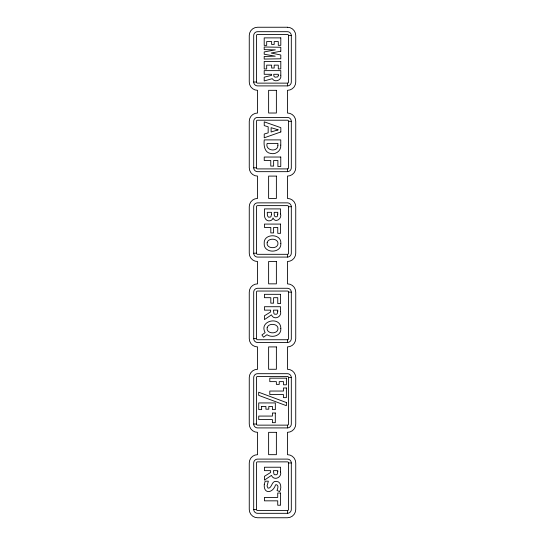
<?xml version="1.0" encoding="UTF-8"?>
<svg xmlns="http://www.w3.org/2000/svg" width="545" height="545" viewBox="0 0 545 545"><rect width="100%" height="100%" fill="white"/><g stroke="black" fill="none" stroke-linecap="round" stroke-linejoin="round"><path stroke-width="0.82" d="M288.543 35.548L288.543 82.023A1.104 1.104 0 0 1 287.44 83.133L257.56 83.133A1.104 1.104 0 0 1 256.457 82.023L256.457 35.548A1.104 1.104 0 0 1 257.56 34.444L287.44 34.444A1.104 1.104 0 0 1 288.543 35.548L291.309 35.548L291.309 82.023A3.876 3.876 0 0 1 287.44 85.899L257.56 85.899A3.876 3.876 0 0 1 253.691 82.023L253.691 35.548A3.876 3.876 0 0 1 257.56 31.678L287.44 31.678A3.876 3.876 0 0 1 291.309 35.548M253.691 82.023L256.457 82.023M288.543 121.324L288.543 167.799A1.104 1.104 0 0 1 287.44 168.902L257.56 168.902A1.104 1.104 0 0 1 256.457 167.799L256.457 121.324A1.104 1.104 0 0 1 257.56 120.213L287.44 120.213A1.104 1.104 0 0 1 288.543 121.324L291.309 121.324L291.309 167.799A3.876 3.876 0 0 1 287.44 171.668L257.56 171.668A3.876 3.876 0 0 1 253.691 167.799L253.691 121.324A3.876 3.876 0 0 1 257.56 117.448L287.44 117.448A3.876 3.876 0 0 1 291.309 121.324M253.691 167.799L256.457 167.799M288.543 206.732L288.543 253.207A1.104 1.104 0 0 1 287.44 254.317L257.56 254.317A1.104 1.104 0 0 1 256.457 253.207L256.457 206.732A1.104 1.104 0 0 1 257.56 205.629L287.44 205.629A1.104 1.104 0 0 1 288.543 206.732L291.309 206.732L291.309 253.207A3.876 3.876 0 0 1 287.44 257.083L257.56 257.083A3.876 3.876 0 0 1 253.691 253.207L253.691 206.732A3.876 3.876 0 0 1 257.56 202.863L287.44 202.863A3.876 3.876 0 0 1 291.309 206.732M253.691 253.207L256.457 253.207M288.543 292.147L288.543 338.622A1.104 1.104 0 0 1 287.44 339.733L257.56 339.733A1.104 1.104 0 0 1 256.457 338.622L256.457 292.147A1.104 1.104 0 0 1 257.56 291.044L287.44 291.044A1.104 1.104 0 0 1 288.543 292.147L291.309 292.147L291.309 338.622A3.876 3.876 0 0 1 287.44 342.498L257.56 342.498A3.876 3.876 0 0 1 253.691 338.622L253.691 292.147A3.876 3.876 0 0 1 257.56 288.278L287.44 288.278A3.876 3.876 0 0 1 291.309 292.147M253.691 338.622L256.457 338.622M288.543 377.562L288.543 424.037A1.104 1.104 0 0 1 287.44 425.141L257.56 425.141A1.104 1.104 0 0 1 256.457 424.037L256.457 377.562A1.104 1.104 0 0 1 257.56 376.452L287.44 376.452A1.104 1.104 0 0 1 288.543 377.562L291.309 377.562L291.309 424.037A3.876 3.876 0 0 1 287.44 427.914L257.56 427.914A3.876 3.876 0 0 1 253.691 424.037L253.691 377.562A3.876 3.876 0 0 1 257.56 373.686L287.44 373.686A3.876 3.876 0 0 1 291.309 377.562M253.691 424.037L256.457 424.037M288.543 462.978L288.543 509.452A1.104 1.104 0 0 1 287.44 510.556L257.56 510.556A1.104 1.104 0 0 1 256.457 509.452L256.457 462.978A1.104 1.104 0 0 1 257.56 461.867L287.44 461.867A1.104 1.104 0 0 1 288.543 462.978L291.309 462.978L291.309 509.452A3.876 3.876 0 0 1 287.44 513.322L257.56 513.322A3.876 3.876 0 0 1 253.691 509.452L253.691 462.978A3.876 3.876 0 0 1 257.56 459.101L287.44 459.101A3.876 3.876 0 0 1 291.309 462.978M253.691 509.452L256.457 509.452M287.44 83.133L287.44 85.899M287.44 168.902L287.44 171.668M287.44 254.317L287.44 257.083M287.44 339.733L287.44 342.498M287.44 425.141L287.44 427.914M287.44 510.556L287.44 513.322M261.641 406.454L261.614 409.608L258.732 409.608L258.732 402.932L275.334 402.932L275.334 409.608L272.446 409.608L272.446 406.454L268.801 406.454L268.801 409.186L265.919 409.186L265.919 406.454L261.641 406.454M280.559 213.926C282.296 218.777 275.157 223.477 272.997 217.973C272.486 220.602 269.359 221.461 267.152 220.466C263.119 218.191 264.802 212.557 264.441 208.905L280.559 208.905L280.559 213.926M280.798 75.203C282.078 80.292 274.707 82.908 272.234 78.684L264.202 80.96L264.202 77.172L271.642 75.346L271.642 74.297L264.202 74.297L264.202 70.632L280.798 70.632L280.798 75.203M264.264 484.485C263.473 494.519 273.052 493.205 275.525 484.907L276.322 484.696C279.054 485.139 277.671 488.872 277.003 490.507L279.667 491.61C281.656 488.197 281.377 481.351 276.213 481.351C271.396 480.663 272.098 488.613 267.997 488.177L267.036 486.004L268.358 481.167L265.177 481.167L264.264 484.485M280.559 311.42C282.065 317.101 273.726 320.617 271.465 314.86L264.441 319.602L264.441 315.807L270.627 311.958L270.627 310.139L264.441 310.139L264.441 306.719L280.559 306.719L280.559 311.42M280.573 471.929C282.078 477.624 273.726 481.146 271.465 475.376L264.427 480.125L264.427 476.33L270.62 472.474L270.62 470.648L264.427 470.648L264.427 467.229L280.573 467.229L280.573 471.929M280.764 145.086C281.363 150.57 275.961 154.807 270.736 153.465C264.271 152.689 263.644 144.984 264.236 139.895L280.764 139.895L280.764 145.086M277.896 145.263C278.1 152.689 264.734 150.788 267.132 143.396L277.896 143.396L277.896 145.263M280.818 243.458C281.731 253.691 263.303 253.657 264.216 243.438C263.31 233.206 281.772 233.199 280.818 243.458M280.818 328.615C281.458 335.836 271.928 338.288 266.955 334.705L263.555 337.205L261.92 334.971L265.136 332.614C258.439 320.46 281.029 315.63 280.818 328.615M277.759 214.124L277.351 216.263L276.826 216.774L275.177 216.787L274.285 215.507L274.176 212.325L277.759 212.325L277.759 214.124M277.759 311.175L277.276 313.613L276.622 314.206L274.639 314.213L273.944 313.634L273.406 310.139L277.759 310.139L277.759 311.175M277.766 471.691L277.282 474.13L276.628 474.729L274.639 474.729L273.944 474.15L273.406 470.648L277.766 470.648L277.766 471.691M267.173 242.484C265.797 248.466 276.56 249.542 277.882 244.412C279.251 238.424 268.522 237.347 267.173 242.484M267.173 327.634C265.797 333.615 276.56 334.691 277.882 329.568C279.251 323.573 268.522 322.497 267.173 327.634M271.465 214.444L270.96 216.597L270.334 217.135L268.487 217.142L267.397 215.779L267.261 212.325L271.465 212.325L271.465 214.444M278.338 75.489L277.766 76.9L275.062 77.199L273.897 76.259L273.747 74.297L278.338 74.297L278.338 75.489M280.832 131.958L264.236 137.81L264.236 134.036L268.167 132.837L268.167 126.808L264.236 125.616L264.236 121.835L280.832 127.673L280.832 131.958M277.16 130.126L271.11 131.999L271.11 127.694L278.263 129.833L277.16 130.126M280.798 51.203L271.144 53.029L280.798 54.997L280.798 58.785L264.202 59.071L264.202 56.469L275.245 56.162L264.202 54.241L264.202 51.925L275.327 49.874L264.202 49.629L264.202 46.986L280.798 47.272L280.798 51.203M287.44 27.25L257.56 27.25A8.298 8.298 0 0 0 249.263 35.548L249.263 82.023A8.298 8.298 0 0 0 257.56 90.327L257.56 113.019A8.298 8.298 0 0 0 249.263 121.324L249.263 167.799A8.298 8.298 0 0 0 257.56 176.096L257.56 198.434A8.298 8.298 0 0 0 249.263 206.732L249.263 253.207A8.298 8.298 0 0 0 257.56 261.511L257.56 283.85A8.298 8.298 0 0 0 249.263 292.147L249.263 338.622A8.298 8.298 0 0 0 257.56 346.92L257.56 369.265A8.298 8.298 0 0 0 249.263 377.562L249.263 424.037A8.298 8.298 0 0 0 257.56 432.335L257.56 454.673A8.298 8.298 0 0 0 249.263 462.978L249.263 509.452A8.298 8.298 0 0 0 257.56 517.75L287.44 517.75A8.298 8.298 0 0 0 295.737 509.452L295.737 462.978A8.298 8.298 0 0 0 287.44 454.673L287.44 432.335A8.298 8.298 0 0 0 295.737 424.037L295.737 377.562A8.298 8.298 0 0 0 287.44 369.265L287.44 346.92A8.298 8.298 0 0 0 295.737 338.622L295.737 292.147A8.298 8.298 0 0 0 287.44 283.85L287.44 261.511A8.298 8.298 0 0 0 295.737 253.207L295.737 206.732A8.298 8.298 0 0 0 287.44 198.434L287.44 176.096A8.298 8.298 0 0 0 295.737 167.799L295.737 121.324A8.298 8.298 0 0 0 287.44 113.019L287.44 90.327A8.298 8.298 0 0 0 295.737 82.023L295.737 35.548A8.298 8.298 0 0 0 287.44 27.25M280.798 37.884L264.202 37.884L264.202 45.385L266.682 45.385L266.682 41.556L271.642 41.556L271.642 44.445L274.183 44.445L274.183 41.556L278.297 41.556L278.297 45.344L280.798 45.344L280.798 37.884M280.798 61.469L264.202 61.469L264.202 68.97L266.682 68.97L266.682 65.141L271.642 65.141L271.642 68.03L274.183 68.03L274.183 65.141L278.297 65.141L278.297 68.929L280.798 68.929L280.798 61.469M276.376 90.327L268.624 90.327L268.624 113.019L276.376 113.019L276.376 90.327M280.764 157.035L264.236 157.035L264.236 160.482L270.77 160.482L270.77 166.089L273.631 166.089L273.631 160.482L277.896 160.482L277.896 166.511L280.764 166.511L280.764 157.035M276.376 176.096L268.624 176.096L268.624 198.434L276.376 198.434L276.376 176.096M280.559 224.084L264.441 224.084L264.441 227.449L270.81 227.449L270.81 232.919L273.604 232.919L273.604 227.449L277.759 227.449L277.759 233.328L280.559 233.328L280.559 224.084M276.376 261.511L268.624 261.511L268.624 283.85L276.376 283.85L276.376 261.511M280.559 294.32L264.441 294.32L264.441 297.686L270.81 297.686L270.81 303.156L273.604 303.156L273.604 297.686L277.759 297.686L277.759 303.565L280.559 303.565L280.559 294.32M276.376 346.92L268.624 346.92L268.624 369.265L276.376 369.265L276.376 346.92M286.397 378.169L269.795 378.169L269.795 381.629L276.363 381.629L276.363 384.382L279.244 384.382L279.231 381.629L283.516 381.629L283.516 384.797L286.397 384.797L286.397 378.169M286.377 387.979L283.468 387.979L283.468 391.044L269.795 391.044L269.795 394.566L283.468 394.566L283.468 397.632L286.377 397.632L286.377 387.979M275.307 413.008L272.405 413.008L272.405 416.073L258.732 416.073L258.732 419.595L272.405 419.595L272.405 422.661L275.307 422.661L275.307 413.008M276.376 432.335L268.624 432.335L268.624 454.673L276.376 454.673L276.376 432.335M280.573 493.034L277.725 493.034L277.725 497.421L264.427 497.421L264.427 500.841L277.725 500.841L277.725 505.229L280.573 505.229L280.573 493.034M286.377 402.537L258.671 392.209L258.671 395.357L286.377 405.684L286.377 402.537"/></g></svg>
